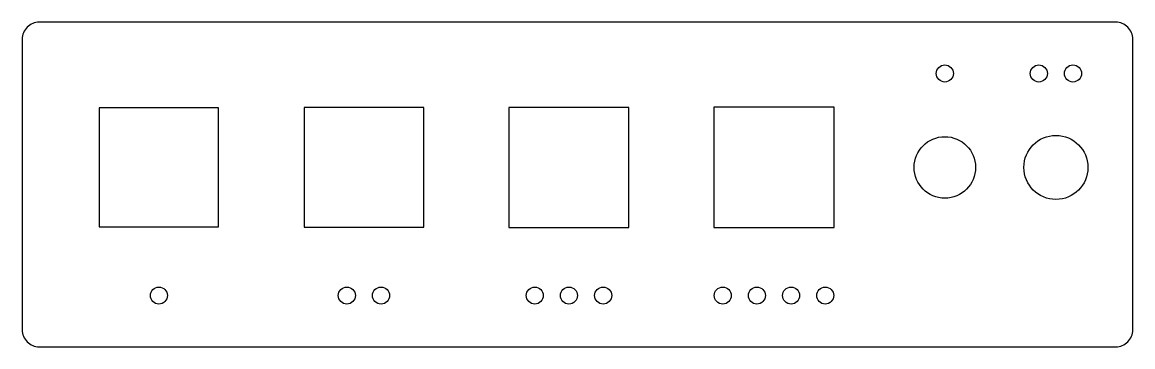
# Model space of a CAD drawing. Header units: millimetres. Extents: x 0 to 130, y 0 to 38.
import ezdxf

# ---------------------------------------------------------------- set-up
doc = ezdxf.new("R2010")
doc.units = ezdxf.units.MM

msp = doc.modelspace()

# ---------------------------------------------------------------- linework, layer by layer
msp.add_lwpolyline([(2, 0), (128, 0, 0.4142136), (130, 2), (130, 36, 0.4142136), (128, 38), (2, 38, 0.4142136), (0, 36), (0, 2, 0.4142136)], format="xyb", close=True)
for points in [[(9.025, 14.025), (22.975, 14.025), (22.975, 27.975), (9.025, 27.975)], [(33, 14), (47, 14), (47, 28), (33, 28)], [(56.975, 13.975), (71.025, 13.975), (71.025, 28.025), (56.975, 28.025)], [(80.95, 13.95), (95.05, 13.95), (95.05, 28.05), (80.95, 28.05)]]:
    msp.add_lwpolyline(points, close=True)
for centre, radius in [((108, 32), 1), ((119, 32), 1), ((123, 32), 1), ((121, 21), 3.75), ((108, 21), 3.6), ((16, 6), 1), ((38, 6), 1), ((42, 6), 1), ((60, 6), 1), ((64, 6), 1), ((68, 6), 1), ((82, 6), 1), ((86, 6), 1), ((90, 6), 1), ((94, 6), 1)]:
    msp.add_circle(centre, radius)

doc.saveas('drawing.dxf')
